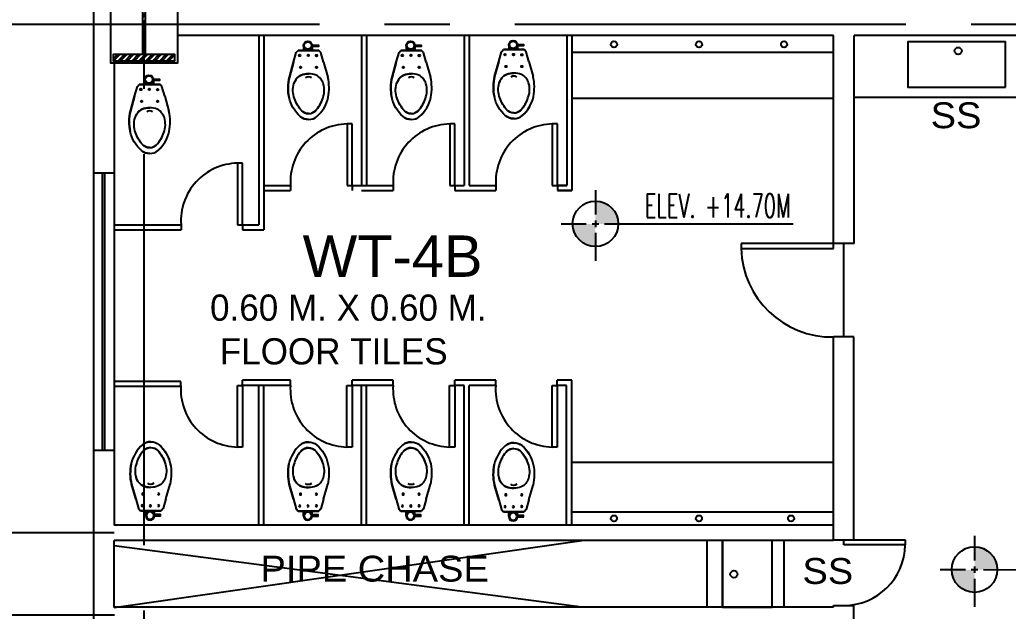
# Model space of a CAD drawing. Header units: millimetres. Extents: x 2148 to 2681, y 758 to 986.
# Drawn here: x 2388.76 to 2398.39, y 878.31 to 884.07 of the extents above; entities that cross this region are included whole.
import ezdxf

# ---------------------------------------------------------------- set-up
doc = ezdxf.new("R2010")
doc.units = ezdxf.units.MM
doc.linetypes.add('CENTER2', pattern=[28.575, 19.05, -3.175, 3.175, -3.175])
for name, color, linetype in [('A-Hatch', 253, 'Continuous'), ('A-Wall', 4, 'Continuous'), ('A-Wall-RC', 6, 'Continuous'), ('A-wdw-glaz', 2, 'Continuous'), ('cladding', 2, 'Continuous'), ('COL-EX', 2, 'Continuous'), ('DR', 7, 'Continuous'), ('FIXTURE', 1, 'Continuous'), ('HATCH', 8, 'Continuous'), ('Layer1', 5, 'Continuous'), ('p-boarder', 2, 'Continuous'), ('QUOTE', 2, 'Continuous'), ('S_GRID LINES', 252, 'Continuous'), ('TEXT', 6, 'Continuous')]:
    doc.layers.add(name, color=color, linetype=linetype)
doc.styles.add('100', font='SIMPLEX.shx', dxfattribs={"height": 0.25})
doc.styles.add('ARIALNW', font='ARIALN.TTF')
doc.styles.add('MMTX$0$ESMX$0$X-OPTA1D', font='x-opta1d')
doc.styles.add('SWISS', font='swissl.ttf')
doc.dimstyles.new('DIM 100', dxfattribs={"dimtxt": 0.2, "dimasz": 0.2, "dimexe": 0.1, "dimexo": 0, "dimgap": 0.05, "dimtad": 1, "dimzin": 0, "dimdsep": 46, "dimtxsty": 'ARIALNW', "dimcen": 0.09, "dimclrd": 6, "dimclre": 6, "dimclrt": 13, "dimadec": 0, "dimazin": 0, "dimtfac": 1, "dimtofl": 0, "dimtmove": 2, "dimatfit": 3, "dimfxl": 1, "dimtolj": 1, "dimtzin": 0, "dimarcsym": 0})

# ---------------------------------------------------------------- blocks, each defined once
blk = doc.blocks.new('BOWL')
at = {"layer": 'DR', "color": 7, "linetype": 'Continuous'}
for p, q in [((-75570.291, -368.114), (-75570.431, -368.0742)), ((-75570.431, -368.0742), (-75570.291, -368.114)), ((-75570.291, -368.114), (-75570.1989, -368.1406)), ((-75570.1989, -368.1406), (-75570.1777, -368.1584)), ((-75570.1777, -368.1584), (-75570.1777, -368.3555)), ((-75570.1777, -368.3555), (-75570.1777, -368.1584)), ((-75570.291, -368.4), (-75570.431, -368.4398)), ((-75570.291, -368.4), (-75570.431, -368.4398)), ((-75570.291, -368.4), (-75570.1989, -368.3733)), ((-75570.1989, -368.3733), (-75570.1777, -368.3555))]:
    blk.add_line(p, q, dxfattribs=at)
at = {"layer": 'DR', "color": 8, "linetype": 'Continuous'}
for p, q in [((-75570.1317, -368.2087), (-75570.1777, -368.2087)), ((-75570.1317, -368.2921), (-75570.1777, -368.2921))]:
    blk.add_line(p, q, dxfattribs=at)
at = {"layer": 'DR', "color": 7, "linetype": 'Continuous'}
for points in [[(-75570.8325, -368.257, -0.190094), (-75570.8051, -368.1786, -0.160718), (-75570.6245, -368.0715, -0.104398), (-75570.431, -368.0742, -0.104398)], [(-75570.8325, -368.257, 0.190094), (-75570.8051, -368.3353, 0.160718), (-75570.6245, -368.4425, 0.104398), (-75570.431, -368.4398, 0.104398)]]:
    blk.add_lwpolyline(points, format="xyb", dxfattribs=at)
at = {"layer": 'DR', "color": 8, "linetype": 'Continuous'}
for points in [[(-75570.778, -368.2562, -0.187036), (-75570.7515, -368.1921, -0.115027), (-75570.6356, -368.1231, -0.170967), (-75570.4935, -368.1177, -0.209642), (-75570.4132, -368.1854, -0.096036), (-75570.4, -368.257)], [(-75570.778, -368.2577, 0.187036), (-75570.7515, -368.3219, 0.115027), (-75570.6356, -368.3909, 0.170967), (-75570.4935, -368.3963, 0.209642), (-75570.4132, -368.3286, 0.096036), (-75570.4, -368.257)]]:
    blk.add_lwpolyline(points, format="xyb", dxfattribs=at)
at = {"layer": 'DR', "color": 7, "linetype": 'Continuous'}
blk.add_lwpolyline([(-75570.1413, -368.292), (-75570.1283, -368.292), (-75570.1283, -368.3496), (-75570.1413, -368.3496)], close=True, dxfattribs=at)
at = {"layer": 'DR', "color": 8, "linetype": 'Continuous'}
for centre, radius in [((-75570.3379, -368.1815), 0.00745), ((-75570.2259, -368.173), 0.00745), ((-75570.1317, -368.2504), 0.035), ((-75570.3379, -368.3325), 0.00745), ((-75570.2269, -368.3325), 0.00745), ((-75570.2242, -368.2537), 0.00745)]:
    blk.add_circle(centre, radius, dxfattribs=at)
at = {"layer": 'DR', "color": 7, "linetype": 'Continuous'}
blk.add_circle((-75570.1317, -368.2504), 0.0417, dxfattribs=at)
for centre, radius, start, end in [((-75570.5342, -368.5313), 0.4686, 77.27999, 101.1199), ((-75570.7195, -368.2526), 0.1131, 138.42485, 182.23872), ((-75570.7195, -368.2614), 0.1131, 177.76128, 221.57515), ((-75570.5525, -368.1153), 0.335, 221.32307, 257.58753), ((-75570.5342, -367.9827), 0.4686, 258.8801, 282.72001)]:
    blk.add_arc(centre, radius, start, end, dxfattribs=at)
at = {"layer": 'DR', "color": 8, "linetype": 'Continuous'}
for centre, radius, start, end in [((-75570.5305, -368.2431), 0.1307, 26.21246, 73.57309), ((-75570.6821, -368.2583), 0.096, 129.08706, 179.20396), ((-75570.4701, -368.257), 0.0422, 318.92901, 41.07099), ((-75570.5914, -368.255), 0.1913, 359.41762, 21.36016), ((-75570.6821, -368.2557), 0.096, 180.79604, 230.91294), ((-75570.5914, -368.2589), 0.1913, 338.63984, 0.58238), ((-75570.5455, -368.1078), 0.2971, 228.44605, 252.34043), ((-75570.557, -368.1918), 0.2141, 248.44442, 287.25199), ((-75570.5305, -368.2709), 0.1307, 286.42691, 333.78754)]:
    blk.add_arc(centre, radius, start, end, dxfattribs=at)
blk = doc.blocks.new('*D2522')
at = {"layer": 'Defpoints', "color": 0, "transparency": 16777216}
for p in [(2389.6362, 886.5736), (2384.3947, 884.0205), (2389.4734, 884.0205, 0)]:
    blk.add_point(p, dxfattribs=at)
at = {"layer": 'FIXTURE', "color": 6, "lineweight": -2, "transparency": 16777216}
for p, q in [((2389.6362, 886.5736), (2384.2947, 886.5736)), ((2384.3947, 886.3736), (2384.3947, 884.2205)), ((2389.4734, 884.0205), (2384.2947, 884.0205))]:
    blk.add_line(p, q, dxfattribs=at)
at = {"layer": 'FIXTURE', "color": 6, "transparency": 16777216}
for points in [[(2384.3613, 886.3736), (2384.428, 886.3736), (2384.3947, 886.5736)], [(2384.3613, 884.2205), (2384.428, 884.2205), (2384.3947, 884.0205)]]:
    blk.add_solid(points, dxfattribs=at)
at = {"layer": 'FIXTURE', "color": 13, "transparency": 16777216, "insert": (2384.1915, 885.2971), "char_height": 0.3, "attachment_point": 5, "rotation": 90, "style": 'ARIALNW'}
blk.add_mtext('\\A1;2.55', dxfattribs=at)
blk = doc.blocks.new('*D2526')
at = {"layer": 'Defpoints', "color": 0, "transparency": 16777216}
for p in [(2384.3947, 884.0205), (2388.684, 884.0205, 0), (2389.6752, 879.0698, 0)]:
    blk.add_point(p, dxfattribs=at)
at = {"layer": 'FIXTURE', "color": 6, "lineweight": -2, "transparency": 16777216}
for p, q in [((2388.684, 884.0205), (2384.2947, 884.0205)), ((2384.3947, 879.2698), (2384.3947, 883.8205)), ((2389.6752, 879.0698), (2384.2947, 879.0698))]:
    blk.add_line(p, q, dxfattribs=at)
at = {"layer": 'FIXTURE', "color": 6, "transparency": 16777216}
for points in [[(2384.3613, 883.8205), (2384.428, 883.8205), (2384.3947, 884.0205)], [(2384.3613, 879.2698), (2384.428, 879.2698), (2384.3947, 879.0698)]]:
    blk.add_solid(points, dxfattribs=at)
at = {"layer": 'FIXTURE', "color": 13, "transparency": 16777216, "insert": (2384.1915, 881.5452), "char_height": 0.3, "attachment_point": 5, "rotation": 90, "style": 'ARIALNW'}
blk.add_mtext('\\A1;4.95', dxfattribs=at)
blk = doc.blocks.new('*D2527')
at = {"layer": 'Defpoints', "color": 0, "transparency": 16777216}
for p in [(2389.3673, 879.0698), (2384.3947, 878.2698), (2389.6785, 878.2698, 0)]:
    blk.add_point(p, dxfattribs=at)
at = {"layer": 'FIXTURE', "color": 6, "lineweight": -2, "transparency": 16777216}
for p, q in [((2389.3673, 879.0698), (2384.2947, 879.0698)), ((2384.3947, 878.8698), (2384.3947, 878.4698)), ((2389.6785, 878.2698), (2384.2947, 878.2698))]:
    blk.add_line(p, q, dxfattribs=at)
at = {"layer": 'FIXTURE', "color": 6, "transparency": 16777216}
for points in [[(2384.3613, 878.8698), (2384.428, 878.8698), (2384.3947, 879.0698)], [(2384.3613, 878.4698), (2384.428, 878.4698), (2384.3947, 878.2698)]]:
    blk.add_solid(points, dxfattribs=at)
at = {"layer": 'FIXTURE', "color": 13, "transparency": 16777216, "insert": (2384.1915, 878.6698), "char_height": 0.3, "attachment_point": 5, "rotation": 90, "style": 'ARIALNW'}
blk.add_mtext('\\A1;0.80', dxfattribs=at)

msp = doc.modelspace()

# ---------------------------------------------------------------- hatches: boundary and pattern name
at = {"layer": 'A-Hatch'}
h = msp.add_hatch(dxfattribs=at)
h.set_pattern_fill('ANSI32', color=256, scale=0.005, style=0)
h.set_pattern_definition([(45, (99.80573, 3e-13), (-0.0336759605, 0.0336759605), []), (45, (99.82818, 3e-13), (-0.0336759605, 0.0336759605), [])])
h.paths.add_polyline_path([(2389.9812912, 884.308508), (2390.2662912, 884.308508), (2390.2662912, 884.368508), (2389.6662912, 884.368508), (2389.6662912, 884.308508), (2389.9512912, 884.308508), (2389.9512912, 883.728508), (2389.6662912, 883.728508), (2389.6662912, 883.668508), (2390.2662912, 883.668508), (2390.2662912, 883.728508), (2389.9812912, 883.728508)])
at = {"layer": 'Layer1'}
for points in [[(2394.3652264, 882.3013399), (2394.3649908, 882.0793363), (2394.5869945, 882.0791007, 0.414213562)], [(2394.3647891, 881.8562328), (2394.3650083, 882.0787375), (2394.143021, 882.0784721, 0.414213562)], [(2398.059077, 878.9332801), (2398.0588414, 878.7112764), (2398.2808451, 878.7110408, 0.414213562)], [(2398.0586396, 878.4881729), (2398.0588588, 878.7106777), (2397.8368716, 878.7104122, 0.414213562)]]:
    msp.add_hatch(color=32, dxfattribs=at).paths.add_polyline_path(points)

# ---------------------------------------------------------------- linework, layer by layer
at = {"layer": 'A-Wall', "ltscale": 10}
for p, q in [((2389.4733578, 884.393508, 0), (2389.4733578, 882.5741887, 0)), ((2396.685587, 883.9134834, 0), (2390.2912912, 883.9134834, 0)), ((2396.685587, 881.8880548, 0), (2396.685587, 883.9134834, 0)), ((2396.885587, 881.8880548, 0), (2396.885587, 883.9134834, 0)), ((2398.5912912, 883.9134834, 0), (2396.885587, 883.9134834, 0)), ((2389.6752245, 883.643508, -0.0000001), (2389.6752245, 882.5741887, -0.0000001)), ((2389.6752245, 882.5741887, 0), (2389.4745966, 882.5741887, 0)), ((2396.885587, 881.8880548, 0), (2396.685587, 881.8880548, 0)), ((2396.6843476, 879.0022067, 0), (2396.6843476, 880.9780548, 0)), ((2396.8843476, 880.9780548, 0), (2396.685587, 880.9780548, 0)), ((2396.8843476, 879.0022067, 0), (2396.8843476, 880.9780548, 0)), ((2389.6739851, 879.8711427, 0), (2389.4733572, 879.8711427, 0)), ((2389.4733578, 879.8711427, 0), (2389.4733578, 877.8602797, 0)), ((2389.6739851, 879.8711427, 0), (2389.6739851, 879.1447829, 0)), ((2396.6843476, 879.1447829, 0), (2389.6739851, 879.1447829, 0)), ((2389.6739851, 878.3434781, 0), (2389.6739851, 878.9947829, 0)), ((2396.6843476, 878.9947829, 0), (2389.6739851, 878.9947829, 0)), ((2396.6843476, 878.3447829, 0), (2396.6843476, 878.3622067, 0)), ((2396.8843476, 876.8134556, 0), (2396.8843476, 878.3622067, 0)), ((2396.8843476, 878.3560574, 0), (2396.8843476, 878.3622067, 0)), ((2396.6843476, 878.3447829, 0), (2389.6739851, 878.3447829, 0))]:
    msp.add_line(p, q, dxfattribs=at)
at = {"layer": 'A-Wall', "linetype": 'ByBlock', "ltscale": 0.5}
for p, q in [((2395.4527085, 878.3447829, 0), (2395.4527085, 878.9947829, 0)), ((2395.6027085, 878.3447829, 0), (2395.6027085, 878.9947829, 0)), ((2395.6027085, 878.3447829, 0), (2395.6027085, 878.9947829, 0)), ((2396.6843476, 879.0022067, 0), (2396.6843476, 879.0060574, 0)), ((2396.6843476, 879.0022067, 0), (2396.8843476, 879.0022067, 0)), ((2396.6843476, 878.3622067, 0), (2396.8843476, 878.3622067, 0)), ((2396.6843476, 878.3622067, 0), (2396.6843476, 878.3560574, 0))]:
    msp.add_line(p, q, dxfattribs=at)
at = {"layer": 'A-Wall-RC'}
for p, q in [((2389.4733572, 882.5741887, 0), (2389.4733586, 879.8711427, 0)), ((2389.6752245, 882.5741887, 0), (2389.6752245, 879.8711427, 0))]:
    msp.add_line(p, q, dxfattribs=at)
at = {"layer": 'A-wdw-glaz', "ltscale": 10}
for p, q in [((2389.5606208, 879.8711427, 0), (2389.5606208, 882.5741887, 0)), ((2389.5856208, 879.8711427, 0), (2389.5856208, 882.5741887, 0))]:
    msp.add_line(p, q, dxfattribs=at)
at = {"layer": 'cladding', "elevation": 0}
msp.add_lwpolyline([(2389.6412912, 884.393508), (2390.2912912, 884.393508), (2390.2912912, 883.643508), (2389.6412912, 883.643508)], close=True, dxfattribs=at)
at = {"layer": 'COL-EX', "elevation": 0}
msp.add_lwpolyline([(2389.9812912, 884.308508), (2390.2662912, 884.308508), (2390.2662912, 884.368508), (2389.6662912, 884.368508), (2389.6662912, 884.308508), (2389.9512912, 884.308508), (2389.9512912, 883.728508), (2389.6662912, 883.728508), (2389.6662912, 883.668508), (2390.2662912, 883.668508), (2390.2662912, 883.728508), (2389.9812912, 883.728508)], close=True, dxfattribs=at)
at = {"layer": 'DR', "ltscale": 10}
for p, q in [((2391.0850102, 883.9134834, 0), (2391.0850102, 882.4027589, 0)), ((2391.0850102, 883.9134834, 0), (2391.0850102, 882.4027589, 0)), ((2391.0850102, 883.9069837, 0), (2391.0850102, 882.070599, 0)), ((2391.0850102, 883.9069837, 0), (2391.0850102, 882.070599, 0)), ((2391.1350102, 883.9134834, 0), (2391.1350102, 882.4527589, 0)), ((2391.1350102, 883.9134834, 0), (2391.1350102, 882.4527589, 0)), ((2391.1350102, 883.9069837, 0), (2391.1350102, 882.020599, 0)), ((2391.1350102, 883.9069837, 0), (2391.1350102, 882.020599, 0)), ((2392.0850102, 883.9134834, 0), (2392.0850102, 882.4527589, 0)), ((2392.085587, 883.9134834, 0), (2392.085587, 882.4527589, 0)), ((2392.085587, 883.9134834, 0), (2392.085587, 882.4527589, 0)), ((2392.1350102, 883.9134834, 0), (2392.1350102, 882.4527589, 0)), ((2392.135587, 883.9134834, 0), (2392.135587, 882.4527589, 0)), ((2392.135587, 883.9134834, 0), (2392.135587, 882.4527589, 0)), ((2393.085587, 883.9134834, 0), (2393.085587, 882.4527589, 0)), ((2393.135587, 883.9134834, 0), (2393.135587, 882.4527589, 0)), ((2394.085587, 883.9134834, 0), (2394.085587, 882.4527589, 0)), ((2394.135587, 883.9134834, 0), (2394.135587, 882.4027589, 0)), ((2394.135587, 883.7527589, 0), (2396.685587, 883.7527589, 0)), ((2394.135587, 883.3027589, 0), (2396.685587, 883.3027589, 0)), ((2391.9940214, 883.0527589, 0), (2391.9440214, 883.0527589, 0)), ((2391.9440214, 883.0527589, 0), (2391.9440214, 882.4527589, 0)), ((2391.9940214, 882.4527589, 0), (2391.9940214, 883.0527589, 0)), ((2392.9945982, 883.0527589, 0), (2392.9445982, 883.0527589, 0)), ((2392.9445982, 883.0527589, 0), (2392.9445982, 882.4527589, 0)), ((2392.9945982, 882.4527589, 0), (2392.9945982, 883.0527589, 0)), ((2393.9945982, 883.0527589, 0), (2393.9445982, 883.0527589, 0)), ((2393.9445982, 883.0527589, 0), (2393.9445982, 882.4527589, 0)), ((2393.9945982, 882.4527589, 0), (2393.9945982, 883.0527589, 0)), ((2390.926606, 882.670599, 0), (2390.876606, 882.670599, 0)), ((2390.876606, 882.670599, 0), (2390.876606, 882.070599, 0)), ((2390.926606, 882.070599, 0), (2390.926606, 882.670599, 0)), ((2391.1350102, 882.4527589, 0), (2391.3940214, 882.4527589, 0)), ((2391.1350102, 882.4527589, 0), (2391.3940214, 882.4527589, 0)), ((2391.1350102, 882.4527589, 0), (2391.3940214, 882.4527589, 0)), ((2391.1350102, 882.4027589, 0), (2391.3940214, 882.4027589, 0)), ((2391.3940214, 882.4527589, 0), (2391.3940214, 882.4027589, 0)), ((2391.3940214, 882.4527589, 0), (2391.3940214, 882.4027589, 0)), ((2391.3940214, 882.4527589, 0), (2391.3940214, 882.4027589, 0)), ((2391.9440214, 882.4527589, 0), (2391.9940214, 882.4527589, 0)), ((2391.9940214, 882.4527589, 0), (2392.0850102, 882.4527589, 0)), ((2391.9940214, 882.4527589, 0), (2391.9940214, 882.4027589, 0)), ((2392.085587, 882.4527589, 0), (2392.3945982, 882.4527589, 0)), ((2392.085587, 882.4027589, 0), (2392.3945982, 882.4027589, 0)), ((2392.135587, 882.4527589, 0), (2392.3945982, 882.4527589, 0)), ((2392.135587, 882.4527589, 0), (2392.3945982, 882.4527589, 0)), ((2392.3945982, 882.4527589, 0), (2392.3945982, 882.4027589, 0)), ((2392.3945982, 882.4527589, 0), (2392.3945982, 882.4027589, 0)), ((2392.3945982, 882.4527589, 0), (2392.3945982, 882.4027589, 0)), ((2392.9445982, 882.4527589, 0), (2392.9945982, 882.4527589, 0)), ((2392.9945982, 882.4527589, 0), (2393.085587, 882.4527589, 0)), ((2392.9945982, 882.4527589, 0), (2392.9945982, 882.4027589, 0)), ((2392.9945982, 882.4027589, 0), (2393.3945982, 882.4027589, 0)), ((2393.135587, 882.4527589, 0), (2393.3945982, 882.4527589, 0)), ((2393.3945982, 882.4527589, 0), (2393.3945982, 882.4027589, 0)), ((2393.9445982, 882.4527589, 0), (2393.9945982, 882.4527589, 0)), ((2393.9945982, 882.4527589, 0), (2394.085587, 882.4527589, 0)), ((2394.085587, 882.4527589, 0), (2393.9945982, 882.4527589, 0)), ((2393.9945982, 882.4527589, 0), (2393.9945982, 882.4027589, 0)), ((2393.9945982, 882.4027589, 0), (2394.135587, 882.4027589, 0)), ((2394.135587, 882.4027589, 0), (2393.9945982, 882.4027589, 0)), ((2389.6742485, 882.070599, 0), (2390.3268694, 882.070599, 0)), ((2389.6742485, 882.020599, 0), (2390.3268694, 882.020599, 0)), ((2390.3268694, 882.070599, 0), (2390.3268694, 882.020599, 0)), ((2390.876606, 882.070599, 0), (2390.926606, 882.070599, 0)), ((2390.926606, 882.070599, 0), (2390.926606, 882.020599, 0)), ((2390.926606, 882.070599, 0), (2390.926606, 882.020599, 0)), ((2390.926606, 882.070599, 0), (2391.0850102, 882.070599, 0)), ((2390.926606, 882.070599, 0), (2391.0850102, 882.070599, 0)), ((2390.926606, 882.070599, 0), (2391.0850102, 882.070599, 0)), ((2390.926606, 882.020599, 0), (2391.1350102, 882.020599, 0)), ((2396.685587, 881.8880548, 0), (2395.785587, 881.8880548, 0)), ((2395.785587, 881.8880548, 0), (2395.785587, 881.8380548, 0)), ((2395.785587, 881.8380548, 0), (2396.685587, 881.8380548, 0)), ((2396.685587, 881.8380548, 0), (2396.685587, 881.8880548, 0)), ((2396.785587, 880.9780548, 0), (2396.785587, 881.8880548, 0)), ((2390.3253666, 880.5447829, 0), (2389.6796599, 880.5447829, 0)), ((2390.3253666, 880.4947829, 0), (2389.6796777, 880.4947829, 0)), ((2390.3253666, 880.5060574, 0), (2390.3253666, 880.5447829, 0)), ((2390.8753666, 879.9060574, 0), (2390.8753666, 880.5060574, 0)), ((2390.8753666, 880.5060574, 0), (2390.9253666, 880.5060574, 0)), ((2390.9253666, 880.5060574, 0), (2390.9253666, 880.5560574, 0)), ((2390.9253666, 880.5060574, 0), (2390.9253666, 880.5560574, 0)), ((2391.392782, 880.5560574, 0), (2390.9253666, 880.5560574, 0)), ((2390.9253666, 880.5060574, 0), (2390.9253666, 879.9060574, 0)), ((2391.392782, 880.5060574, 0), (2390.9253666, 880.5060574, 0)), ((2391.392782, 880.5060574, 0), (2390.9253666, 880.5060574, 0)), ((2391.392782, 880.5060574, 0), (2390.9253666, 880.5060574, 0)), ((2391.0837708, 879.1560574, 0), (2391.0837708, 880.5060574, 0)), ((2391.0837708, 879.1560574, 0), (2391.0837708, 880.5060574, 0)), ((2391.1337708, 879.1560574, 0), (2391.1337708, 880.5060574, 0)), ((2391.1337708, 879.1560574, 0), (2391.1337708, 880.5060574, 0)), ((2391.392782, 880.5060574, 0), (2391.392782, 880.5560574, 0)), ((2391.392782, 880.5060574, 0), (2391.392782, 880.5560574, 0)), ((2391.392782, 880.5060574, 0), (2391.392782, 880.5560574, 0)), ((2391.942782, 879.9060574, 0), (2391.942782, 880.5060574, 0)), ((2391.942782, 880.5060574, 0), (2391.992782, 880.5060574, 0)), ((2392.3933588, 880.5560574, 0), (2391.992782, 880.5560574, 0)), ((2391.992782, 880.5060574, 0), (2391.992782, 880.5560574, 0)), ((2392.0837708, 880.5060574, 0), (2391.992782, 880.5060574, 0)), ((2391.992782, 880.5060574, 0), (2391.992782, 879.9060574, 0)), ((2392.0837708, 879.1560574, 0), (2392.0837708, 880.5060574, 0)), ((2392.3933588, 880.5060574, 0), (2392.0843476, 880.5060574, 0)), ((2392.0843476, 879.1560574, 0), (2392.0843476, 880.5060574, 0)), ((2392.0843476, 879.1560574, 0), (2392.0843476, 880.5060574, 0)), ((2392.1337708, 879.1560574, 0), (2392.1337708, 880.5060574, 0)), ((2392.3933588, 880.5060574, 0), (2392.1343476, 880.5060574, 0)), ((2392.1343476, 879.1560574, 0), (2392.1343476, 880.5060574, 0)), ((2392.3933588, 880.5060574, 0), (2392.1343476, 880.5060574, 0)), ((2392.1343476, 879.1560574, 0), (2392.1343476, 880.5060574, 0)), ((2392.3933588, 880.5060574, 0), (2392.3933588, 880.5560574, 0)), ((2392.3933588, 880.5060574, 0), (2392.3933588, 880.5560574, 0)), ((2392.3933588, 880.5060574, 0), (2392.3933588, 880.5560574, 0)), ((2392.9433588, 879.9060574, 0), (2392.9433588, 880.5060574, 0)), ((2392.9433588, 880.5060574, 0), (2392.9933588, 880.5060574, 0)), ((2393.3933588, 880.5560574, 0), (2392.9933588, 880.5560574, 0)), ((2392.9933588, 880.5060574, 0), (2392.9933588, 880.5560574, 0)), ((2393.0843476, 880.5060574, 0), (2392.9933588, 880.5060574, 0)), ((2392.9933588, 880.5060574, 0), (2392.9933588, 879.9060574, 0)), ((2393.0843476, 879.1560574, 0), (2393.0843476, 880.5060574, 0)), ((2393.3933588, 880.5060574, 0), (2393.1343476, 880.5060574, 0)), ((2393.1343476, 879.1560574, 0), (2393.1343476, 880.5060574, 0)), ((2393.3933588, 880.5060574, 0), (2393.3933588, 880.5560574, 0)), ((2393.9433588, 879.9060574, 0), (2393.9433588, 880.5060574, 0)), ((2393.9433588, 880.5060574, 0), (2393.9933588, 880.5060574, 0)), ((2394.1343476, 880.5560574, 0), (2393.9933588, 880.5560574, 0)), ((2393.9933588, 880.5060574, 0), (2393.9933588, 880.5560574, 0)), ((2394.0843476, 880.5060574, 0), (2393.9933588, 880.5060574, 0)), ((2393.9933588, 880.5060574, 0), (2393.9933588, 879.9060574, 0)), ((2394.0843476, 879.1560574, 0), (2394.0843476, 880.5060574, 0)), ((2394.1343476, 879.1560574, 0), (2394.1343476, 880.5560574, 0)), ((2390.9253666, 879.9060574, 0), (2390.8753666, 879.9060574, 0)), ((2391.992782, 879.9060574, 0), (2391.942782, 879.9060574, 0)), ((2392.9933588, 879.9060574, 0), (2392.9433588, 879.9060574, 0)), ((2393.9933588, 879.9060574, 0), (2393.9433588, 879.9060574, 0)), ((2396.6843476, 879.7560574, 0), (2394.1343476, 879.7560574, 0)), ((2396.6843476, 879.2707174, 0), (2394.1343476, 879.2707174, 0)), ((2396.2027085, 878.3447829, 0), (2396.2027085, 878.9947829, 0)), ((2396.6843476, 879.0022067, 0), (2397.3843476, 879.0022067, 0)), ((2396.7843476, 878.9522067, 0), (2396.7843476, 879.0022067, 0)), ((2397.3843476, 878.9522067, 0), (2396.7843476, 878.9522067, 0)), ((2397.3843476, 879.0022067, 0), (2397.3843476, 878.9522067, 0))]:
    msp.add_line(p, q, dxfattribs=at)
at = {"layer": 'DR', "ltscale": 10, "elevation": 0}
msp.add_lwpolyline([(2398.3623618, 883.4109259), (2398.3623618, 883.851319), (2397.4087825, 883.851319), (2397.4087825, 883.4109259)], close=True, dxfattribs=at)
at = {"layer": 'DR', "ltscale": 10}
for centre, radius in [((2394.54558, 883.8277034, 0), 0.0298103), ((2395.3744521, 883.8277034, 0), 0.0298103), ((2396.2033241, 883.8277034, 0), 0.0298103), ((2397.8995203, 883.7640752, 0), 0.0342883), ((2394.5443406, 879.2105819, 0), 0.0298103), ((2395.3732127, 879.2105819, 0), 0.0298103), ((2396.271781, 879.2105819, 0), 0.0298103), ((2395.7136713, 878.6674733, 0), 0.0342883)]:
    msp.add_circle(centre, radius, dxfattribs=at)
at = {"layer": 'FIXTURE'}
msp.add_line((2396.885587, 883.3134834, 0), (2398.8903711, 883.3134834, 0), dxfattribs=at)
at = {"layer": 'HATCH', "linetype": 'ByBlock', "ltscale": 0.5}
for p, q in [((2389.6739851, 878.3434781, 0), (2394.2314691, 878.9947829, 0)), ((2394.2314691, 878.3447829, 0), (2389.6764687, 878.9447829, 0))]:
    msp.add_line(p, q, dxfattribs=at)
at = {"layer": 'HATCH', "linetype": 'ByBlock', "ltscale": 0.5, "elevation": 0}
msp.add_lwpolyline([(2396.0874066, 878.3447829), (2396.0874066, 878.9947829), (2395.6027085, 878.9947829), (2395.6027085, 878.3447829)], close=True, dxfattribs=at)
at = {"layer": 'HATCH', "linetype": 'ByBlock', "ltscale": 0.5}
for centre, radius, start, end in [((2391.9558701, 882.4898142, 0), 0.5630694, 91.20577191, 183.77333396), ((2392.9564469, 882.4898142, 0), 0.5630694, 91.20577191, 183.77333396), ((2393.9564469, 882.4898142, 0), 0.5630694, 91.20577191, 183.77333396), ((2390.8884547, 882.1076543, 0), 0.5630694, 91.20577191, 183.77333396), ((2396.6660759, 881.8585665, 0), 0.8807279, 181.33451063, 271.26939474), ((2390.8872153, 880.4690021, 0), 0.5630694, 176.22666604, 268.79422809), ((2391.9546307, 880.4690021, 0), 0.5630694, 176.22666604, 268.79422809), ((2392.9552075, 880.4690021, 0), 0.5630694, 176.22666604, 268.79422809), ((2393.9552075, 880.4690021, 0), 0.5630694, 176.22666604, 268.79422809), ((2396.7817978, 878.9648845, 0), 0.6026831, 270.24240342, 358.79466497)]:
    msp.add_arc(centre, radius, start, end, dxfattribs=at)
at = {"layer": 'QUOTE'}
for p, q in [((2394.3645816, 882.4083041), (2394.3648678, 882.1689729)), ((2394.3649363, 882.1117376), (2394.3650126, 882.047937)), ((2394.0295261, 882.0801933), (2394.2758388, 882.0799319)), ((2394.3330741, 882.0798712), (2394.3968747, 882.0798035)), ((2394.45411, 882.0797427), (2396.2929618, 882.078349)), ((2394.365081, 881.9907018), (2394.3653672, 881.7183705)), ((2398.0584322, 879.0402442, 0), (2398.0587184, 878.800913, 0)), ((2398.0587868, 878.7436777, 0), (2398.0588631, 878.6798772, 0)), ((2397.7233767, 878.7121335, 0), (2397.9696894, 878.7118721, 0)), ((2398.0269247, 878.7118113, 0), (2398.0907253, 878.7117436, 0)), ((2398.1479606, 878.7116829, 0), (2399.9868124, 878.7102891, 0)), ((2398.0589316, 878.6226419, 0), (2398.0592178, 878.3503107, 0))]:
    msp.add_line(p, q, dxfattribs=at)
for centre in [(2394.3649902, 882.0798373), (2398.0588408, 878.7117774, 0)]:
    msp.add_circle(centre, 0.2220038, dxfattribs=at)
at = {"layer": 'S_GRID LINES', "linetype": 'CENTER2', "ltscale": 0.2}
for p, q in [((2389.9662912, 867.518508, 0), (2389.9662912, 903.5418845, 0)), ((2403.1053506, 884.0205212, 0), (2382.2811398, 884.0205212, 0))]:
    msp.add_line(p, q, dxfattribs=at)

# ---------------------------------------------------------------- block references
at = {"layer": 'DR', "color": 7, "linetype": 'Continuous', "xscale": 1.026162202877459, "yscale": 1.026162202877459, "zscale": 1.026162202877459, "rotation": 90}
for p in [(2013.6782564, 78431.0290924, 0), (2014.6788332, 78431.0290924, 0), (2015.6788332, 78431.0360597, 0), (2012.1297474, 78430.6979108, 0)]:
    msp.add_blockref('BOWL', p, dxfattribs=at)
at = {"layer": 'DR', "color": 7, "linetype": 'Continuous', "extrusion": (0, 0, -1), "xscale": 1.026162202877458, "yscale": 1.026162202877458, "zscale": -1.026162202877455, "rotation": 270}
for p in [(-2012.1404181, -76667.9750853, 0), (-2013.6770171, -76667.9773064, 0), (-2014.6775938, -76667.9773064, 0), (-2015.6775938, -76667.9842737, 0)]:
    msp.add_blockref('BOWL', p, dxfattribs=at)

# ---------------------------------------------------------------- texts
at = {"color": 2, "style": 'MMTX$0$ESMX$0$X-OPTA1D', "text_generation_flag": 6, "width": 1.1}
for s, p in [('SS', (2397.6314481, 883.0108639, 0)), ('PIPE CHASE', (2391.1010071, 878.5950741, 0)), ('SS', (2396.3819734, 878.572379, 0))]:
    msp.add_text(s, height=0.252, rotation=180, dxfattribs=at).set_placement(p)
at = {"color": 2, "insert": (2390.6095737, 881.0489669), "char_height": 0.25536, "width": 11.644719696, "attachment_point": 4, "style": 'MMTX$0$ESMX$0$X-OPTA1D'}
msp.add_mtext('0.60 M. X 0.60 M.\\P FLOOR TILES', dxfattribs=at)
msp.add_mtext('0.60 M. X 0.60 M.\\P FLOOR TILES', dxfattribs=at)
at = {"layer": 'p-boarder', "insert": (2395.5563491, 882.2565057), "char_height": 0.231, "width": 11.654519507, "attachment_point": 5, "rotation": 359.95148746, "style": '100'}
msp.add_mtext('{\\W0.6;ELEV. +14.70M}', dxfattribs=at)
at = {"layer": 'TEXT', "style": 'SWISS', "text_generation_flag": 6}
msp.add_text('WT-4B', height=0.40344176, rotation=180, dxfattribs=at).set_placement((2391.511826, 881.5631152, 0))

# ---------------------------------------------------------------- dimensions: what is measured, and where the dimension line sits
at = {"layer": 'FIXTURE'}
for base, p1, p2, picture, middle in [((2384.3946816, 884.0205212), (2389.6362151, 886.5736083), (2389.4733573, 884.0205212, 0), '*D2522', (2384.1915097, 885.2970648)), ((2384.3946816, 884.0205212), (2389.6752245, 879.0697829, 0), (2388.6839954, 884.0205212, 0), '*D2526', (2384.1915097, 881.5451521)), ((2384.3946816, 878.2697829), (2389.3672571, 879.0697829), (2389.6784813, 878.2697829, 0), '*D2527', (2384.1915097, 878.6697829))]:
    dim = msp.add_linear_dim(base=base, p1=p1, p2=p2, angle=90, dimstyle='DIM 100', override={"dimtxt": 0.3}, dxfattribs=at)
    dim.commit()
    dim.dimension.update_dxf_attribs({"geometry": picture, "text_midpoint": middle})

doc.saveas('drawing.dxf')
